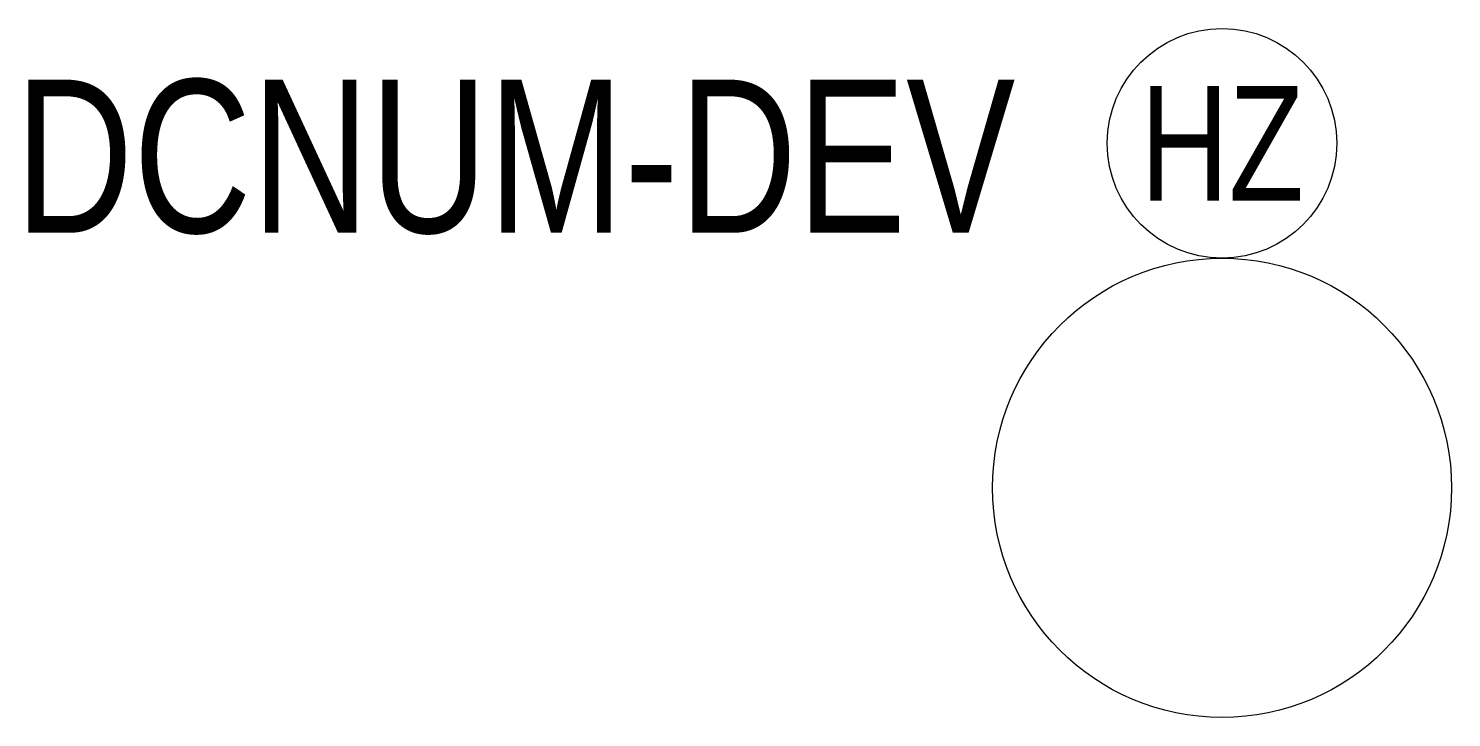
# Model space of a CAD drawing. Extents: x -15.6 to 3, y -3 to 6.
import ezdxf
from ezdxf.enums import TextEntityAlignment as Align

# ---------------------------------------------------------------- set-up
doc = ezdxf.new("R2010")
doc.units = 0
doc.layers.get('0').update_dxf_attribs({"linetype": 'CONTINUOUS'})

msp = doc.modelspace()

# ---------------------------------------------------------------- linework, layer by layer
at = {"color": 7}
for centre, radius in [((0, 4.5), 1.5), ((0, 0), 3)]:
    msp.add_circle(centre, radius, dxfattribs=at)

# ---------------------------------------------------------------- texts
at = {"color": 7, "width": 0.8}
msp.add_attdef('DCNUM-DEV', text='11-MT1', height=2, dxfattribs=at).set_placement((-2.702, 3.332), align=Align.RIGHT)
at = {"width": 0.8}
msp.add_attdef('HZ', text='24', height=1.5, dxfattribs=at).set_placement((0, 4.5), align=Align.MIDDLE_CENTER)

doc.saveas('drawing.dxf')
